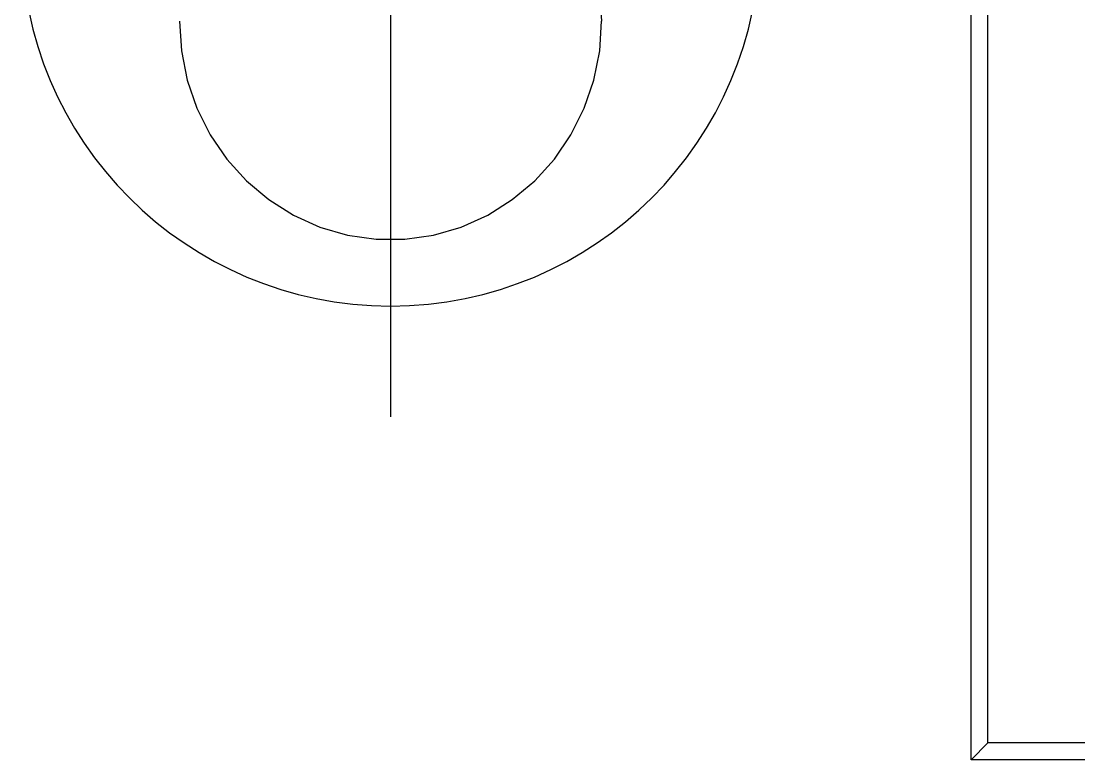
# Model space of a CAD drawing. Extents: x 0 to 420, y 0 to 297.
# Drawn here: x 359.844 to 362.628, y 253.931 to 255.875 of the extents above; entities that cross this region are included whole.
import ezdxf

# ---------------------------------------------------------------- set-up
doc = ezdxf.new("R2010")
doc.units = 0
doc.linetypes.add('DASHDOT', pattern=[0])
doc.layers.get('0').update_dxf_attribs({"linetype": 'CONTINUOUS'})

msp = doc.modelspace()

# ---------------------------------------------------------------- linework, layer by layer
at = {"color": 0, "linetype": 'DASHDOT'}
msp.add_line((360.8166, 257.3614), (360.8166, 254.8336), dxfattribs=at)
at = {"color": 0}
for p, q in [((362.3444, 253.9308), (362.3444, 256.4308)), ((362.3888, 253.9753), (362.3888, 256.4308)), ((362.3444, 253.9308), (362.3888, 253.9753)), ((370.261, 253.9753), (362.3888, 253.9753)), ((370.261, 253.9308), (362.3444, 253.9308))]:
    msp.add_line(p, q, dxfattribs=at)
msp.add_lwpolyline([(360.261, 255.8753), (360.2662, 255.797), (360.2816, 255.7201), (360.3071, 255.6461), (360.3419, 255.5764), (360.3856, 255.5123), (360.4374, 255.4549), (360.4962, 255.4054), (360.561, 255.3646), (360.6306, 255.3333), (360.7036, 255.3122), (360.7787, 255.3015), (360.8545, 255.3015), (360.9296, 255.3122), (361.0026, 255.3333), (361.0722, 255.3646), (361.137, 255.4054), (361.1958, 255.4549), (361.2476, 255.5123), (361.2913, 255.5764), (361.3261, 255.6461), (361.3516, 255.7201), (361.367, 255.797), (361.3721, 255.8753)], dxfattribs=at)
for centre, radius, start, end in [((360.8166, 256.0975), 0.9722, 180, 360), ((360.779, 255.8755), 0.5932, 359.9806, 20.2704)]:
    msp.add_arc(centre, radius, start, end, dxfattribs=at)

doc.saveas('drawing.dxf')
